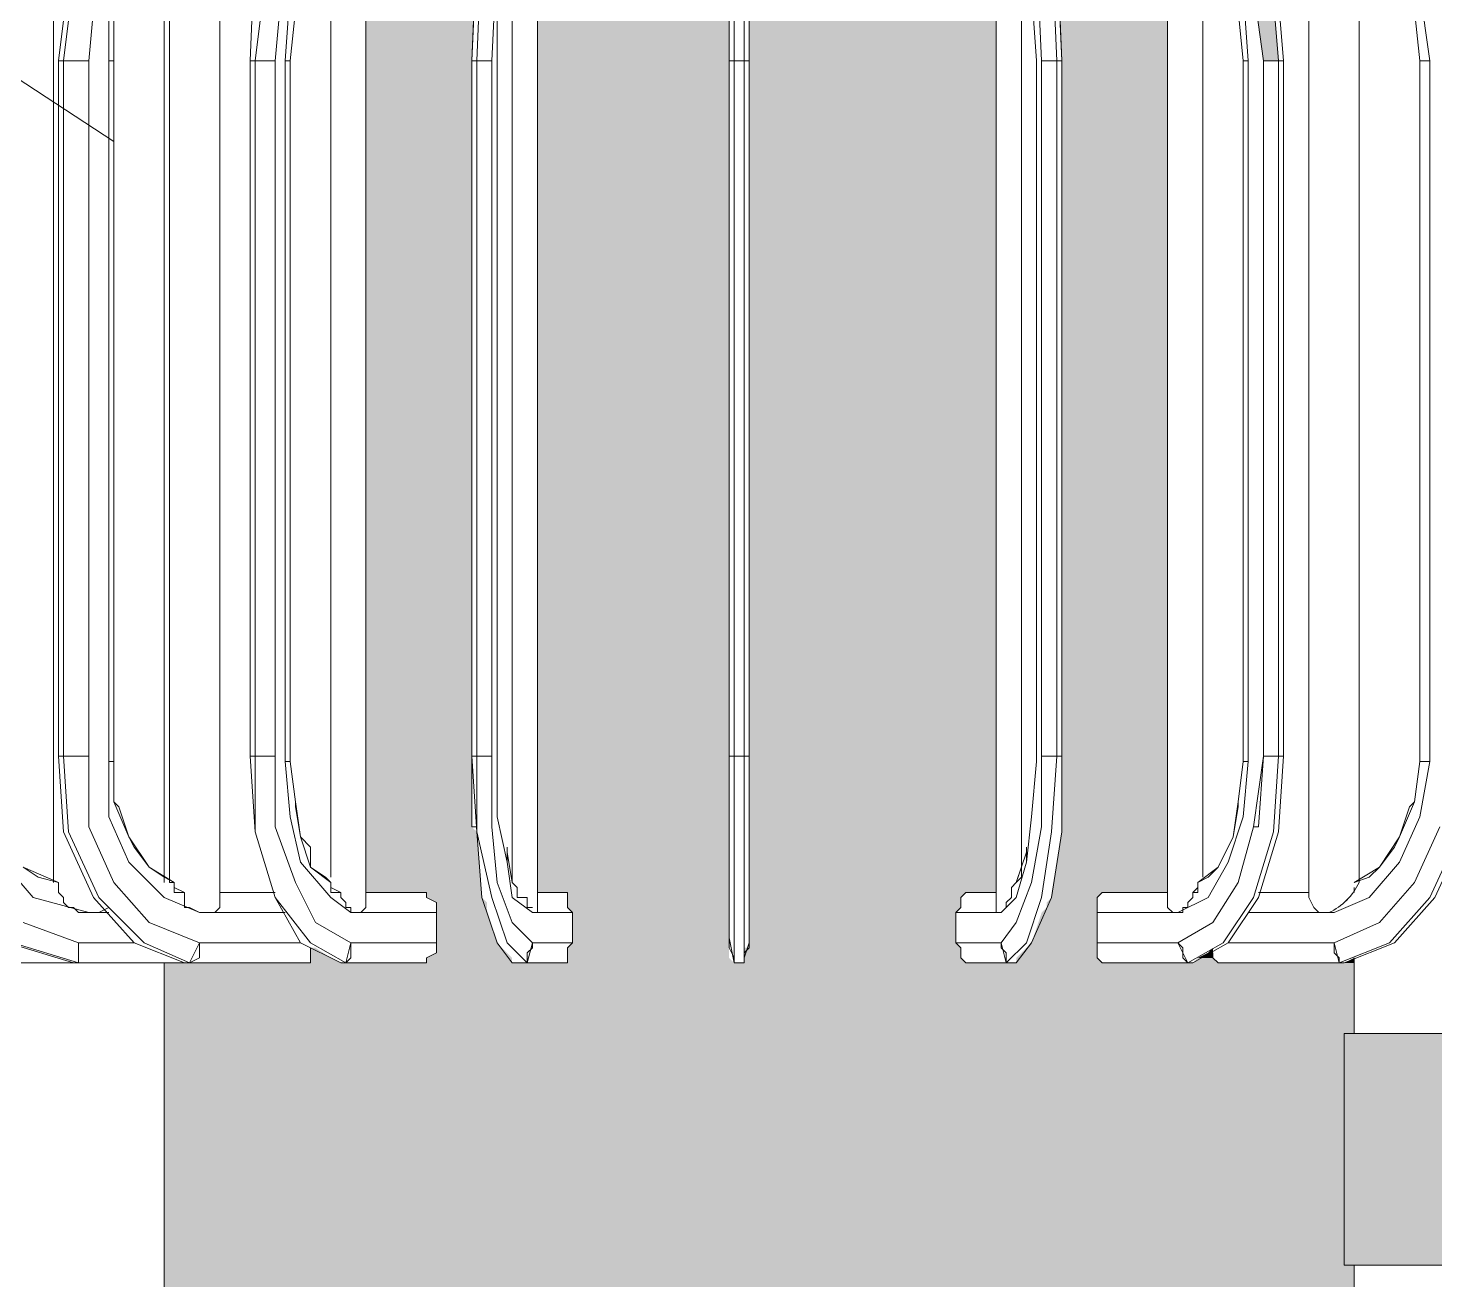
# Model space of a CAD drawing. Header units: millimetres. Extents: x 3949 to 6037, y -1956 to 1273.
# Drawn here: x 4933.95 to 4947.57, y -1486.49 to -1474.36 of the extents above; entities that cross this region are included whole.
import ezdxf

# ---------------------------------------------------------------- set-up
doc = ezdxf.new("R2010")
doc.units = ezdxf.units.MM
doc.layers.add('PADRÃO DE ENTRADA', color=7, linetype='Continuous', lineweight=0)

msp = doc.modelspace()

# ---------------------------------------------------------------- linework, layer by layer
at = {"layer": 'PADRÃO DE ENTRADA', "lineweight": 5}
for points in [[(4939.223, -1471.893), (4939.174, -1471.698), (4939.174, -1471.747), (4939.174, -1471.796), (4939.174, -1471.844), (4939.223, -1471.893), (4939.174, -1471.893), (4938.882, -1472.088), (4938.637, -1472.723), (4938.491, -1473.602), (4938.442, -1474.676), (4938.442, -1481.413), (4938.442, -1479.753), (4938.442, -1478.045), (4938.442, -1476.385), (4938.442, -1474.676), (4938.345, -1474.676), (4938.296, -1474.676), (4938.296, -1476.385), (4938.296, -1478.045), (4938.296, -1479.753), (4938.296, -1481.413), (4938.296, -1474.676)], [(4940.737, -1481.462), (4940.737, -1479.753), (4940.737, -1478.045), (4940.737, -1476.385), (4940.737, -1474.676), (4940.786, -1474.676), (4940.786, -1473.504), (4940.786, -1472.528), (4940.786, -1471.893), (4940.786, -1471.698)], [(4943.959, -1481.462), (4943.959, -1474.676), (4943.959, -1481.413), (4943.959, -1479.753), (4943.959, -1481.462), (4943.959, -1481.413), (4943.91, -1481.413), (4943.861, -1481.413), (4943.812, -1481.413), (4943.764, -1481.413), (4943.764, -1479.753), (4943.764, -1478.045), (4943.764, -1476.385), (4943.764, -1474.676), (4943.715, -1473.602), (4943.568, -1472.723), (4943.324, -1472.088), (4943.031, -1471.893), (4942.934, -1471.893), (4943.031, -1471.698), (4943.129, -1471.698), (4943.422, -1471.893), (4943.666, -1472.528), (4943.861, -1473.504)], [(4943.959, -1478.045), (4943.959, -1476.385), (4943.959, -1474.676), (4943.91, -1473.602), (4943.91, -1473.553), (4943.91, -1473.504), (4943.715, -1472.528), (4943.471, -1471.893), (4943.178, -1471.698)], [(4945.912, -1481.413), (4945.912, -1479.753), (4945.912, -1478.045), (4945.912, -1476.385), (4945.912, -1474.676), (4945.765, -1473.602), (4945.472, -1472.723), (4945.033, -1472.088), (4944.447, -1471.893), (4944.301, -1471.893), (4944.349, -1471.698), (4944.545, -1471.698), (4944.594, -1471.698), (4944.545, -1471.698), (4945.131, -1471.893)], [(4946.107, -1474.676), (4946.058, -1474.676), (4946.009, -1474.676), (4945.961, -1474.676), (4945.912, -1474.676), (4945.961, -1474.676), (4946.009, -1474.676), (4946.058, -1474.676), (4946.107, -1474.676), (4946.107, -1481.413), (4946.107, -1479.753), (4946.107, -1478.045), (4946.107, -1476.385), (4946.107, -1474.676), (4946.009, -1473.504), (4945.668, -1472.528), (4945.179, -1471.893), (4944.594, -1471.698)], [(4934.537, -1481.413), (4934.537, -1474.676), (4934.634, -1473.602), (4935.074, -1472.723), (4935.757, -1472.088), (4936.538, -1471.893), (4936.733, -1471.893), (4936.733, -1472.186), (4936.538, -1472.186), (4936.587, -1472.186), (4936.685, -1472.186), (4936.733, -1472.186), (4936.733, -1472.235), (4936.685, -1472.284), (4936.733, -1472.186)], [(4936.343, -1481.413), (4936.343, -1474.676), (4936.441, -1473.602), (4936.685, -1472.723), (4937.222, -1472.088), (4937.759, -1471.893), (4937.905, -1471.893), (4937.905, -1472.186), (4937.759, -1472.186), (4937.807, -1472.186), (4937.905, -1472.186), (4937.905, -1472.235), (4937.905, -1472.284), (4937.905, -1472.186)], [(4938.589, -1482.438), (4938.589, -1482.292), (4938.589, -1482.438), (4938.491, -1481.999), (4938.491, -1481.462), (4938.491, -1479.753), (4938.491, -1478.045), (4938.491, -1476.385), (4938.491, -1474.676), (4938.491, -1473.992), (4938.589, -1473.358), (4938.686, -1472.87), (4938.882, -1472.479), (4938.93, -1472.333), (4939.028, -1472.235)], [(4936.441, -1482.927), (4935.611, -1482.927), (4935.757, -1482.927), (4935.806, -1482.878), (4935.806, -1482.78), (4935.806, -1482.731), (4935.806, -1472.528), (4936.001, -1472.479), (4936.148, -1472.43), (4936.294, -1472.381), (4936.148, -1472.43), (4936.099, -1472.43), (4936.001, -1472.479), (4935.855, -1472.528), (4935.806, -1472.528), (4935.806, -1472.479), (4935.806, -1472.43)], [(4938.637, -1482.78), (4938.833, -1482.927), (4938.882, -1482.927), (4938.882, -1482.878), (4938.882, -1482.78), (4938.882, -1482.731), (4938.882, -1472.528), (4938.93, -1472.479), (4938.979, -1472.43), (4939.028, -1472.381)], [(4944.642, -1472.381), (4944.74, -1472.43), (4944.838, -1472.479), (4944.984, -1472.528), (4944.984, -1482.731), (4944.349, -1482.731), (4944.984, -1482.731), (4944.984, -1482.78), (4944.984, -1482.878), (4945.033, -1482.927), (4945.082, -1482.927), (4944.301, -1482.927)], [(4934.439, -1473.504), (4934.927, -1472.528), (4934.39, -1473.504), (4934.244, -1474.676), (4934.244, -1481.413), (4934.244, -1479.753), (4934.244, -1478.045), (4934.244, -1476.385), (4934.244, -1474.676), (4934.292, -1474.676), (4934.439, -1473.504), (4934.537, -1473.553)], [(4937.075, -1472.479), (4936.88, -1472.87), (4936.587, -1473.358), (4936.489, -1473.992), (4936.441, -1474.676), (4936.441, -1481.462), (4936.441, -1479.753), (4936.441, -1478.045), (4936.441, -1476.385), (4936.441, -1474.676), (4936.489, -1474.676), (4936.538, -1474.188), (4936.587, -1473.7), (4936.685, -1473.26), (4936.88, -1472.918)], [(4937.807, -1482.731), (4937.222, -1482.731), (4937.222, -1482.78), (4937.222, -1482.878), (4937.173, -1482.927), (4937.075, -1482.927), (4937.905, -1482.927), (4937.905, -1482.878), (4937.905, -1482.829), (4937.807, -1482.78), (4937.807, -1482.731), (4937.222, -1482.731), (4937.222, -1472.528)], [(4938.247, -1476.385), (4938.247, -1478.045), (4938.247, -1479.753), (4938.247, -1478.045), (4938.247, -1476.385), (4938.247, -1474.676), (4938.296, -1474.676), (4938.345, -1473.504), (4938.491, -1472.528), (4938.296, -1473.504), (4938.296, -1473.553), (4938.296, -1473.602), (4938.247, -1474.676), (4938.296, -1473.504)], [(4943.715, -1474.676), (4943.715, -1481.462), (4943.666, -1481.999), (4943.617, -1482.438), (4943.617, -1482.292), (4943.617, -1482.438), (4943.519, -1482.78), (4943.373, -1482.927), (4943.519, -1482.78), (4943.373, -1482.927), (4943.324, -1482.927), (4943.324, -1482.878), (4943.324, -1482.78), (4943.324, -1482.731), (4943.324, -1472.528), (4943.275, -1472.479), (4943.324, -1472.528), (4943.324, -1472.479)], [(4946.937, -1472.87), (4947.23, -1473.358), (4947.425, -1473.992), (4947.523, -1474.676), (4947.523, -1476.385), (4947.523, -1478.045), (4947.523, -1479.753), (4947.523, -1481.462), (4947.425, -1481.999), (4947.23, -1482.438), (4946.937, -1482.78), (4946.595, -1482.927), (4946.546, -1482.927), (4946.449, -1482.927), (4946.4, -1482.878), (4946.351, -1482.78), (4946.351, -1482.731), (4946.351, -1472.528), (4946.205, -1472.479), (4946.156, -1472.43), (4946.058, -1472.43), (4946.205, -1472.479), (4946.351, -1472.528), (4946.351, -1472.479)], [(4934.244, -1482.634), (4934.048, -1482.585), (4933.902, -1482.487), (4934.244, -1482.634), (4934.244, -1482.683), (4934.244, -1482.731), (4934.292, -1482.78), (4934.292, -1482.829), (4934.341, -1482.878), (4934.39, -1482.878), (4934.439, -1482.927), (4934.537, -1482.927), (4933.999, -1482.78), (4933.707, -1482.438), (4933.462, -1481.999), (4933.316, -1481.462), (4933.316, -1474.676), (4933.462, -1473.992), (4933.707, -1473.358), (4934.048, -1472.87)], [(4934.781, -1474.188), (4934.829, -1474.09), (4934.927, -1473.7), (4934.781, -1474.188), (4934.781, -1474.676), (4934.781, -1481.462), (4934.781, -1479.753), (4934.781, -1478.045), (4934.781, -1476.385), (4934.781, -1474.676), (4934.732, -1474.676), (4934.732, -1481.462), (4934.732, -1479.753), (4934.732, -1478.045), (4934.732, -1476.385), (4934.732, -1474.676), (4934.732, -1473.992), (4934.927, -1473.358), (4935.269, -1472.87)], [(4943.519, -1472.87), (4943.617, -1473.358), (4943.666, -1473.992), (4943.715, -1474.676), (4943.715, -1476.385), (4943.715, -1478.045), (4943.715, -1479.753), (4943.715, -1481.462)], [(4945.277, -1482.634), (4945.277, -1482.683), (4945.228, -1482.731), (4945.228, -1482.78), (4945.179, -1482.829), (4945.179, -1482.878), (4945.131, -1482.878), (4945.131, -1482.927), (4945.082, -1482.927), (4945.375, -1482.78), (4945.57, -1482.438), (4945.716, -1481.999), (4945.765, -1481.462), (4945.765, -1479.753), (4945.765, -1478.045), (4945.765, -1476.385), (4945.765, -1474.676), (4945.716, -1473.992), (4945.57, -1473.358), (4945.326, -1472.87)], [(4945.668, -1474.188), (4945.668, -1474.09), (4945.619, -1473.7), (4945.521, -1473.504), (4945.472, -1473.26), (4945.326, -1473.016), (4945.277, -1472.918), (4945.472, -1473.26), (4945.619, -1473.7), (4945.668, -1474.188), (4945.716, -1474.676), (4945.716, -1476.385), (4945.716, -1478.045), (4945.716, -1479.753), (4945.716, -1481.462), (4945.716, -1474.676)], [(4934.195, -1481.267), (4934.195, -1472.967), (4934.195, -1482.634)], [(4934.781, -1481.853), (4934.781, -1481.462), (4934.732, -1481.462), (4934.732, -1481.999), (4934.927, -1482.438), (4935.269, -1482.78), (4935.611, -1482.927), (4935.513, -1482.878), (4935.464, -1482.878), (4935.464, -1482.829), (4935.464, -1482.78), (4935.464, -1482.731), (4935.366, -1482.731), (4935.366, -1482.683), (4935.366, -1482.634), (4935.269, -1482.585), (4935.122, -1482.487), (4935.366, -1482.634), (4935.318, -1482.634), (4935.318, -1472.967), (4935.318, -1482.634), (4935.318, -1472.967)], [(4935.269, -1482.634), (4935.269, -1473.016), (4935.269, -1482.634)], [(4936.88, -1473.065), (4936.88, -1482.585)], [(4945.326, -1482.585), (4945.326, -1473.065)], [(4946.839, -1472.967), (4946.839, -1482.634), (4946.839, -1472.967)], [(4938.637, -1473.211), (4938.637, -1482.536)], [(4943.568, -1482.536), (4943.568, -1473.211)], [(4947.376, -1474.188), (4947.23, -1473.7), (4947.132, -1473.504), (4947.083, -1473.26), (4947.23, -1473.7), (4947.327, -1474.09), (4947.376, -1474.188), (4947.425, -1474.676), (4947.425, -1476.385), (4947.425, -1478.045), (4947.425, -1479.753), (4947.425, -1481.462), (4947.425, -1474.676)], [(4940.786, -1474.676), (4940.786, -1481.413), (4940.786, -1479.753), (4940.786, -1478.045), (4940.786, -1476.385), (4940.786, -1474.676), (4940.883, -1474.676), (4940.883, -1473.504), (4940.883, -1473.553)], [(4943.812, -1473.553), (4943.861, -1473.504), (4943.91, -1474.676), (4943.91, -1476.385), (4943.91, -1478.045), (4943.91, -1479.753), (4943.91, -1481.413)], [(4943.91, -1473.504), (4943.959, -1474.676), (4943.91, -1473.553)], [(4945.912, -1473.553), (4945.961, -1473.504), (4946.058, -1474.676), (4946.058, -1476.385), (4946.058, -1478.045), (4946.058, -1479.753), (4946.058, -1481.413)], [(4933.365, -1474.529), (4934.781, -1475.457)], [(4934.781, -1481.608), (4934.781, -1474.529)], [(4932.242, -1481.413), (4932.242, -1479.753), (4932.242, -1478.045), (4932.242, -1476.385), (4932.242, -1474.676), (4932.242, -1481.413), (4932.144, -1481.413), (4932.095, -1481.413), (4931.949, -1481.413), (4931.9, -1481.413), (4931.851, -1481.413), (4931.998, -1482.145), (4932.34, -1482.78), (4931.998, -1482.145), (4932.34, -1482.78), (4932.925, -1483.22), (4933.707, -1483.415), (4933.755, -1483.415), (4933.804, -1483.22), (4934.439, -1483.415)], [(4932.925, -1474.676), (4932.925, -1481.413), (4932.925, -1479.753), (4932.925, -1478.045), (4932.925, -1476.385), (4932.925, -1474.676), (4932.974, -1474.676), (4933.023, -1474.676), (4933.121, -1474.676), (4933.121, -1476.385), (4933.121, -1478.045), (4933.121, -1479.753), (4933.121, -1481.413), (4933.023, -1481.413), (4932.974, -1481.413), (4932.925, -1481.413), (4932.828, -1481.413), (4932.925, -1482.145), (4933.267, -1482.78), (4933.755, -1483.22), (4934.39, -1483.415), (4933.755, -1483.415), (4934.39, -1483.415)], [(4933.902, -1483.024), (4934.439, -1483.22), (4934.976, -1483.22), (4934.585, -1482.78), (4934.292, -1482.145), (4934.244, -1481.413), (4934.292, -1481.413), (4934.341, -1481.413), (4934.39, -1481.413), (4934.439, -1481.413), (4934.537, -1481.413), (4934.537, -1479.753), (4934.537, -1478.045), (4934.537, -1476.385), (4934.537, -1474.676), (4934.439, -1474.676), (4934.39, -1474.676), (4934.341, -1474.676), (4934.292, -1474.676), (4934.292, -1476.385), (4934.292, -1478.045), (4934.292, -1479.753), (4934.292, -1481.413), (4934.292, -1474.676)], [(4934.732, -1474.676), (4934.732, -1474.676)], [(4936.148, -1481.413), (4936.196, -1481.413), (4936.294, -1481.413), (4936.343, -1481.413), (4936.343, -1479.753), (4936.343, -1478.045), (4936.343, -1476.385), (4936.343, -1474.676), (4936.294, -1474.676), (4936.196, -1474.676), (4936.148, -1474.676), (4936.148, -1476.385), (4936.148, -1478.045), (4936.148, -1479.753), (4936.148, -1481.413), (4936.148, -1474.676)], [(4936.148, -1474.676), (4936.148, -1474.676)], [(4938.247, -1481.413), (4938.247, -1474.676), (4938.247, -1481.462), (4938.247, -1481.413), (4938.296, -1481.413), (4938.296, -1482.145), (4938.247, -1481.413), (4938.296, -1482.145), (4938.442, -1482.78), (4938.589, -1483.22), (4938.784, -1483.415), (4938.637, -1483.415), (4938.491, -1483.22), (4938.345, -1482.78), (4938.296, -1482.145), (4938.296, -1482.097), (4938.247, -1482.097), (4938.247, -1482.048), (4938.247, -1481.462), (4938.247, -1482.048)], [(4938.296, -1474.676), (4938.296, -1474.676)], [(4938.491, -1481.462), (4938.491, -1474.676)], [(4940.932, -1481.413), (4940.883, -1481.413), (4940.786, -1481.413), (4940.737, -1481.413), (4940.737, -1481.462), (4940.737, -1474.676)], [(4940.932, -1474.676), (4940.932, -1481.413), (4940.932, -1479.753), (4940.932, -1478.045), (4940.932, -1476.385), (4940.932, -1474.676), (4940.883, -1474.676), (4940.883, -1476.385), (4940.883, -1478.045), (4940.883, -1479.753), (4940.883, -1481.413), (4940.883, -1474.676)], [(4943.031, -1482.731), (4943.324, -1482.731), (4943.031, -1482.731), (4942.982, -1482.78), (4942.982, -1482.829), (4942.982, -1482.878), (4942.934, -1482.927), (4942.934, -1483.22), (4943.373, -1483.22), (4943.373, -1483.268), (4943.422, -1483.317), (4943.422, -1483.366), (4943.422, -1483.415), (4943.617, -1483.22), (4943.764, -1482.78), (4943.861, -1482.145), (4943.91, -1481.413), (4943.91, -1474.676)], [(4943.764, -1481.413), (4943.764, -1474.676)], [(4945.668, -1482.634), (4945.423, -1483.024), (4945.082, -1483.22), (4945.131, -1483.268), (4945.131, -1483.317), (4945.131, -1483.366), (4945.179, -1483.415), (4945.521, -1483.22), (4945.814, -1482.78), (4946.009, -1482.145), (4946.058, -1481.413), (4946.058, -1474.676)], [(4945.179, -1483.415), (4945.228, -1483.415), (4945.57, -1483.22), (4945.863, -1482.78), (4946.058, -1482.145), (4946.107, -1481.413), (4946.058, -1481.413), (4946.009, -1481.413), (4945.961, -1481.413), (4945.912, -1481.413), (4945.912, -1474.676)], [(4945.765, -1474.676), (4945.716, -1474.676), (4945.765, -1474.676), (4945.765, -1481.462), (4945.716, -1481.462), (4945.668, -1481.853), (4945.619, -1482.194), (4945.472, -1482.487), (4945.277, -1482.634), (4945.375, -1482.585), (4945.472, -1482.487), (4945.57, -1482.292), (4945.619, -1482.194), (4945.668, -1481.901), (4945.668, -1481.853)], [(4945.472, -1483.415), (4946.644, -1483.415), (4947.132, -1483.22), (4947.523, -1482.78), (4947.816, -1482.145), (4947.913, -1481.413), (4947.913, -1474.676)], [(4947.376, -1482.634), (4947.62, -1482.097), (4947.376, -1482.634), (4947.035, -1483.024), (4946.595, -1483.22), (4946.644, -1483.415), (4946.693, -1483.415), (4947.181, -1483.22), (4947.572, -1482.78), (4947.865, -1482.145), (4947.962, -1481.413), (4947.913, -1481.413), (4947.865, -1481.413), (4947.816, -1481.413), (4947.767, -1481.413), (4947.718, -1481.413), (4947.718, -1474.676)], [(4947.523, -1474.676), (4947.523, -1481.462), (4947.474, -1481.462), (4947.425, -1481.462), (4947.376, -1481.853), (4947.23, -1482.194), (4947.181, -1482.292), (4947.035, -1482.487), (4947.23, -1482.194), (4947.327, -1481.901), (4947.376, -1481.853)], [(4938.247, -1479.753), (4938.247, -1481.462)], [(4934.292, -1481.413), (4934.341, -1482.145), (4934.634, -1482.78), (4935.074, -1483.22), (4935.513, -1483.415), (4935.464, -1483.415), (4935.513, -1483.415), (4936.685, -1483.415)], [(4934.732, -1481.462), (4934.732, -1481.462)], [(4936.148, -1481.413), (4936.148, -1481.413)], [(4936.538, -1481.853), (4936.489, -1481.462), (4936.441, -1481.462), (4936.489, -1481.999), (4936.587, -1482.438), (4936.88, -1482.78), (4937.075, -1482.927), (4937.075, -1482.878), (4937.026, -1482.878), (4937.026, -1482.829), (4936.978, -1482.78), (4936.978, -1482.731), (4936.88, -1482.683)], [(4938.296, -1481.413), (4938.296, -1481.413)], [(4938.442, -1481.413), (4938.345, -1481.413), (4938.296, -1481.413)], [(4938.442, -1482.097), (4938.442, -1481.413), (4938.442, -1482.097)], [(4940.737, -1482.975), (4940.737, -1483.171), (4940.737, -1483.22), (4940.737, -1483.268), (4940.786, -1483.366), (4940.786, -1483.415), (4940.786, -1483.22), (4940.786, -1482.78), (4940.786, -1482.145), (4940.786, -1481.413)], [(4940.737, -1482.048), (4940.737, -1481.462), (4940.737, -1482.048)], [(4940.786, -1483.415), (4940.883, -1483.415), (4940.883, -1483.22), (4940.883, -1482.78), (4940.883, -1482.145), (4940.883, -1481.413)], [(4940.932, -1481.413), (4940.932, -1482.097), (4940.932, -1481.413)], [(4943.959, -1482.097), (4943.959, -1481.413), (4943.959, -1482.145)], [(4936.978, -1482.731), (4936.88, -1482.731), (4936.88, -1482.683), (4936.88, -1482.634), (4936.685, -1482.487), (4936.587, -1482.194), (4936.538, -1481.853), (4936.538, -1481.901), (4936.587, -1482.194), (4936.685, -1482.292), (4936.685, -1482.487), (4936.831, -1482.585), (4936.88, -1482.634)], [(4939.174, -1482.731), (4938.882, -1482.731), (4939.174, -1482.731), (4939.174, -1482.78), (4939.174, -1482.829), (4939.174, -1482.878), (4939.223, -1482.927), (4938.882, -1482.927), (4938.833, -1482.927), (4938.637, -1482.78), (4938.589, -1482.438), (4938.491, -1481.999)], [(4943.422, -1483.415), (4943.519, -1483.415), (4943.666, -1483.22), (4943.861, -1482.78), (4943.959, -1482.145), (4943.959, -1482.097), (4943.959, -1482.048)], [(4934.781, -1482.634), (4934.537, -1482.097), (4934.781, -1482.634), (4935.122, -1483.024), (4935.611, -1483.22), (4935.611, -1483.268), (4935.611, -1483.317), (4935.611, -1483.366), (4935.513, -1483.415), (4935.611, -1483.22), (4936.587, -1483.22), (4936.343, -1482.78), (4936.685, -1483.22), (4937.026, -1483.415), (4937.075, -1483.366), (4937.075, -1483.317), (4937.075, -1483.268), (4937.075, -1483.22), (4937.905, -1483.22), (4937.905, -1482.927)], [(4936.343, -1482.78), (4936.148, -1482.145), (4936.343, -1482.78)], [(4936.538, -1482.634), (4936.343, -1482.097), (4936.538, -1482.634), (4936.733, -1483.024), (4937.075, -1483.22), (4937.026, -1483.415)], [(4938.491, -1482.634), (4938.442, -1482.097), (4938.491, -1482.634), (4938.637, -1483.024), (4938.833, -1483.22), (4938.833, -1483.268), (4938.784, -1483.317), (4938.784, -1483.366), (4938.784, -1483.415)], [(4940.932, -1482.097), (4940.932, -1482.634), (4940.932, -1482.097)], [(4943.666, -1482.634), (4943.764, -1482.097)], [(4943.764, -1482.097), (4943.666, -1482.634)], [(4938.589, -1482.341), (4938.637, -1482.634), (4938.637, -1482.487), (4938.637, -1482.585), (4938.637, -1482.634), (4938.686, -1482.683), (4938.686, -1482.731), (4938.686, -1482.78), (4938.784, -1482.78), (4938.784, -1482.829), (4938.784, -1482.878), (4938.833, -1482.878)], [(4942.934, -1482.927), (4943.373, -1482.927), (4943.422, -1482.878), (4943.422, -1482.829), (4943.471, -1482.78), (4943.471, -1482.731), (4943.471, -1482.683), (4943.519, -1482.634), (4943.617, -1482.341)], [(4940.737, -1482.975), (4940.737, -1482.634), (4940.737, -1482.975)], [(4940.932, -1482.634), (4940.932, -1483.024), (4940.932, -1482.634)], [(4943.519, -1483.024), (4943.666, -1482.634)], [(4934.244, -1482.683), (4934.244, -1482.731)], [(4935.366, -1482.683), (4935.464, -1482.731)], [(4938.686, -1482.683), (4938.686, -1482.731)], [(4943.471, -1482.683), (4943.471, -1482.731)], [(4944.349, -1483.415), (4945.179, -1483.415), (4945.082, -1483.22), (4944.301, -1483.22), (4944.301, -1482.927), (4944.301, -1482.878), (4944.301, -1482.829), (4944.301, -1482.78), (4944.349, -1482.731)], [(4945.277, -1482.683), (4945.277, -1482.731), (4945.228, -1482.731)], [(4946.79, -1482.683), (4946.79, -1482.731)], [(4934.292, -1482.78), (4934.292, -1482.829)], [(4934.732, -1482.927), (4934.537, -1482.927), (4934.634, -1482.927), (4934.732, -1482.878)], [(4946.742, -1482.78), (4946.693, -1482.829)], [(4934.537, -1482.927), (4934.537, -1482.927)], [(4934.537, -1482.927), (4934.537, -1482.927)], [(4939.223, -1483.22), (4938.833, -1483.22), (4938.784, -1483.415), (4939.174, -1483.415), (4939.174, -1483.366), (4939.174, -1483.317), (4939.174, -1483.268), (4939.223, -1483.22), (4939.223, -1482.927)], [(4940.737, -1483.073), (4940.737, -1482.975), (4940.737, -1483.171), (4940.786, -1483.415), (4940.883, -1483.415), (4940.883, -1483.366), (4940.932, -1483.22), (4940.932, -1483.024), (4940.932, -1483.22), (4940.932, -1483.268), (4940.883, -1483.317), (4940.883, -1483.366), (4940.883, -1483.415)], [(4943.422, -1483.415), (4943.373, -1483.22), (4943.519, -1483.024)], [(4935.464, -1483.415), (4934.439, -1483.415), (4935.464, -1483.415), (4934.976, -1483.22)], [(4935.513, -1483.415), (4936.685, -1483.415), (4936.685, -1483.366), (4936.685, -1483.317), (4936.685, -1483.268)], [(4936.587, -1483.22), (4936.978, -1483.415), (4937.026, -1483.415), (4936.978, -1483.415)], [(4937.807, -1483.415), (4937.807, -1483.366), (4937.905, -1483.317), (4937.905, -1483.268), (4937.905, -1483.22)], [(4943.031, -1483.415), (4942.982, -1483.366), (4942.982, -1483.317), (4942.982, -1483.268), (4942.934, -1483.22)], [(4944.301, -1483.22), (4944.301, -1483.268), (4944.301, -1483.317), (4944.301, -1483.366), (4944.349, -1483.415), (4945.179, -1483.415), (4945.228, -1483.415)], [(4946.644, -1483.415), (4945.472, -1483.415), (4945.423, -1483.366), (4945.423, -1483.317)], [(4945.57, -1483.22), (4946.595, -1483.22), (4946.595, -1483.268), (4946.595, -1483.317), (4946.644, -1483.366), (4946.644, -1483.415), (4946.693, -1483.415)], [(4935.269, -1486.881), (4935.269, -1483.415), (4935.269, -1486.881)], [(4937.807, -1483.415), (4937.026, -1483.415), (4937.807, -1483.415)], [(4938.637, -1483.415), (4938.784, -1483.415), (4939.174, -1483.415)], [(4943.422, -1483.415), (4943.519, -1483.415)], [(4946.693, -1486.344), (4949.915, -1486.344), (4950.013, -1486.344), (4950.061, -1486.344), (4950.013, -1486.344), (4949.915, -1486.344), (4946.693, -1486.344), (4946.693, -1484.098), (4949.915, -1484.098), (4946.693, -1484.098)]]:
    msp.add_lwpolyline(points, dxfattribs=at)
for points in [[(4936.099, -1474.676), (4936.099, -1481.413), (4936.099, -1479.753), (4936.099, -1478.045), (4936.099, -1476.385), (4936.099, -1474.676), (4936.148, -1474.676), (4936.294, -1473.504), (4936.538, -1472.528), (4936.148, -1473.504)], [(4940.737, -1474.676), (4940.737, -1473.602)], [(4940.932, -1473.602), (4940.932, -1474.676)], [(4936.489, -1479.753), (4936.489, -1478.045), (4936.489, -1476.385), (4936.489, -1474.676), (4936.489, -1481.462)], [(4943.959, -1474.676), (4943.91, -1474.676), (4943.861, -1474.676), (4943.812, -1474.676), (4943.764, -1474.676), (4943.812, -1474.676), (4943.861, -1474.676), (4943.91, -1474.676)], [(4943.959, -1474.676), (4943.959, -1476.385), (4943.959, -1478.045), (4943.959, -1479.753), (4943.959, -1478.045), (4943.959, -1476.385)], [(4947.523, -1474.676), (4947.474, -1474.676), (4947.425, -1474.676), (4947.474, -1474.676)], [(4934.537, -1482.097), (4934.537, -1481.413)], [(4936.099, -1481.413), (4936.148, -1482.145), (4936.148, -1481.413)], [(4936.343, -1482.097), (4936.343, -1481.413)], [(4943.764, -1482.097), (4943.764, -1481.413)], [(4943.959, -1481.462), (4943.959, -1482.048)], [(4945.814, -1482.097), (4945.668, -1482.634), (4945.814, -1482.097), (4945.912, -1481.413), (4945.863, -1482.097)], [(4934.781, -1481.853), (4934.829, -1481.901), (4934.927, -1482.194)], [(4940.737, -1482.585), (4940.737, -1482.048), (4940.737, -1482.634)], [(4934.927, -1482.194), (4935.122, -1482.487), (4934.976, -1482.292)], [(4943.568, -1482.585), (4943.568, -1482.487), (4943.519, -1482.634)], [(4946.79, -1482.634), (4946.937, -1482.585), (4947.035, -1482.487)], [(4935.806, -1482.731), (4936.343, -1482.731)], [(4945.863, -1482.731), (4946.351, -1482.731)], [(4934.439, -1483.415), (4934.439, -1483.22), (4934.439, -1483.268), (4934.439, -1483.317), (4934.439, -1483.366), (4934.439, -1483.415), (4934.39, -1483.415)], [(4943.422, -1483.415), (4943.031, -1483.415)], [(4946.79, -1483.366), (4946.79, -1484.098)], [(4946.79, -1486.344), (4946.79, -1486.881)]]:
    msp.add_lwpolyline(points, close=True, dxfattribs=at)
msp.add_lwpolyline([(4945.765, -1482.927), (4946.546, -1482.927, 0.171293), (4946.839, -1482.634), (4946.839, -1473.016)], format="xyb", dxfattribs=at)
at = {"layer": 'PADRÃO DE ENTRADA', "color": 9, "true_color": 0xc6c7c9, "transparency": 33554559}
for points in [[(4938.296, -1473.504), (4937.222, -1473.504), (4938.247, -1474.676)], [(4937.222, -1473.504), (4938.247, -1474.676), (4937.222, -1474.676)], [(4944.984, -1473.504), (4943.91, -1473.504), (4944.984, -1474.676)], [(4943.91, -1473.504), (4944.984, -1474.676), (4943.959, -1474.676)], [(4940.737, -1473.602), (4938.882, -1473.602), (4940.737, -1474.676)], [(4938.882, -1473.602), (4940.737, -1474.676), (4938.882, -1474.676)], [(4943.324, -1473.602), (4940.932, -1473.602), (4943.324, -1474.676)], [(4940.932, -1473.602), (4943.324, -1474.676), (4940.932, -1474.676)], [(4945.961, -1473.602), (4945.765, -1473.602), (4946.058, -1474.676)], [(4945.765, -1473.602), (4946.058, -1474.676), (4945.912, -1474.676)], [(4938.247, -1474.676), (4937.222, -1474.676), (4938.247, -1481.413)], [(4937.222, -1474.676), (4938.247, -1481.413), (4937.222, -1481.413)], [(4940.737, -1474.676), (4938.882, -1474.676), (4940.737, -1481.462)], [(4938.882, -1474.676), (4940.737, -1481.462), (4938.882, -1481.462)], [(4943.324, -1474.676), (4940.932, -1474.676), (4943.324, -1481.413)], [(4940.932, -1474.676), (4943.324, -1481.413), (4940.932, -1481.413)], [(4944.984, -1474.676), (4943.959, -1474.676), (4944.984, -1481.462)], [(4943.959, -1474.676), (4944.984, -1481.462), (4943.959, -1481.462)], [(4938.247, -1481.413), (4937.222, -1481.413), (4938.247, -1481.462)], [(4937.222, -1481.413), (4938.247, -1481.462), (4937.222, -1481.462)], [(4938.247, -1481.462), (4937.222, -1481.462), (4938.247, -1482.048)], [(4937.222, -1481.462), (4938.247, -1482.048), (4937.222, -1482.048)], [(4940.737, -1481.462), (4938.882, -1481.462), (4940.737, -1482.048)], [(4938.882, -1481.462), (4940.737, -1482.048), (4938.882, -1482.048)], [(4943.324, -1481.413), (4940.932, -1481.413), (4943.324, -1482.097)], [(4940.932, -1481.413), (4943.324, -1482.097), (4940.932, -1482.097)], [(4944.984, -1481.462), (4943.959, -1481.462), (4944.984, -1482.048)], [(4943.959, -1481.462), (4944.984, -1482.048), (4943.959, -1482.048)], [(4938.247, -1482.048), (4937.222, -1482.048), (4938.247, -1482.097)], [(4937.222, -1482.048), (4938.247, -1482.097), (4937.222, -1482.097)], [(4940.737, -1482.048), (4938.882, -1482.048), (4940.737, -1482.585)], [(4938.882, -1482.048), (4940.737, -1482.585), (4938.882, -1482.585)], [(4944.984, -1482.048), (4943.959, -1482.048), (4944.984, -1482.097)], [(4943.959, -1482.048), (4944.984, -1482.097), (4943.959, -1482.097)], [(4938.247, -1482.097), (4937.222, -1482.097), (4938.296, -1482.145)], [(4937.222, -1482.097), (4938.296, -1482.145), (4937.222, -1482.145)], [(4938.296, -1482.145), (4937.222, -1482.145), (4938.345, -1482.731)], [(4937.222, -1482.145), (4938.345, -1482.731), (4937.222, -1482.731)], [(4943.324, -1482.097), (4940.932, -1482.097), (4943.324, -1482.634)], [(4940.932, -1482.097), (4943.324, -1482.634), (4940.932, -1482.634)], [(4943.959, -1482.145), (4944.984, -1482.731), (4943.861, -1482.731)], [(4944.984, -1482.097), (4943.959, -1482.097), (4944.984, -1482.145)], [(4943.959, -1482.097), (4944.984, -1482.145), (4943.959, -1482.145)], [(4944.984, -1482.145), (4943.959, -1482.145), (4944.984, -1482.731)], [(4940.737, -1482.585), (4938.882, -1482.585), (4940.737, -1482.634)], [(4938.882, -1482.585), (4940.737, -1482.634), (4938.882, -1482.634)], [(4940.737, -1482.634), (4938.882, -1482.634), (4940.737, -1482.731)], [(4938.882, -1482.634), (4940.737, -1482.731), (4938.882, -1482.731)], [(4943.324, -1482.634), (4940.932, -1482.634), (4943.324, -1482.731)], [(4940.932, -1482.634), (4943.324, -1482.731), (4940.932, -1482.731)], [(4938.345, -1482.731), (4937.807, -1482.731), (4938.345, -1482.78)], [(4937.807, -1482.731), (4938.345, -1482.78), (4937.807, -1482.78)], [(4940.737, -1482.731), (4939.174, -1482.731), (4940.737, -1482.78)], [(4939.174, -1482.731), (4940.737, -1482.78), (4939.174, -1482.78)], [(4943.031, -1482.731), (4940.932, -1482.731), (4942.982, -1482.78)], [(4940.932, -1482.731), (4942.982, -1482.78), (4940.932, -1482.78)], [(4944.349, -1482.731), (4943.861, -1482.731), (4944.301, -1482.78)], [(4943.861, -1482.731), (4944.301, -1482.78), (4943.861, -1482.78)], [(4938.345, -1482.78), (4937.807, -1482.78), (4938.393, -1482.829)], [(4937.807, -1482.78), (4938.393, -1482.829), (4937.905, -1482.829)], [(4938.393, -1482.829), (4937.905, -1482.829), (4938.393, -1482.878)], [(4937.905, -1482.829), (4938.393, -1482.878), (4937.905, -1482.878)], [(4938.393, -1482.878), (4937.905, -1482.878), (4938.393, -1482.927)], [(4937.905, -1482.878), (4938.393, -1482.927), (4937.905, -1482.927)], [(4940.737, -1482.78), (4939.174, -1482.78), (4940.737, -1482.829)], [(4939.174, -1482.78), (4940.737, -1482.829), (4939.174, -1482.829)], [(4940.737, -1482.829), (4939.174, -1482.829), (4940.737, -1482.878)], [(4939.174, -1482.829), (4940.737, -1482.878), (4939.174, -1482.878)], [(4940.737, -1482.878), (4939.174, -1482.878), (4940.737, -1482.927)], [(4939.174, -1482.878), (4940.737, -1482.927), (4939.223, -1482.927)], [(4942.982, -1482.78), (4940.932, -1482.78), (4942.982, -1482.829)], [(4940.932, -1482.78), (4942.982, -1482.829), (4940.932, -1482.829)], [(4942.982, -1482.829), (4940.932, -1482.829), (4942.982, -1482.878)], [(4940.932, -1482.829), (4942.982, -1482.878), (4940.932, -1482.878)], [(4942.982, -1482.878), (4940.932, -1482.878), (4942.934, -1482.927)], [(4940.932, -1482.878), (4942.934, -1482.927), (4940.932, -1482.927)], [(4943.812, -1482.878), (4944.301, -1482.927), (4943.764, -1482.927)], [(4943.861, -1482.78), (4944.301, -1482.829), (4943.812, -1482.829)], [(4944.301, -1482.829), (4943.812, -1482.829), (4944.301, -1482.878)], [(4943.812, -1482.829), (4944.301, -1482.878), (4943.812, -1482.878)], [(4944.301, -1482.878), (4943.812, -1482.878), (4944.301, -1482.927)], [(4944.301, -1482.78), (4943.861, -1482.78), (4944.301, -1482.829)], [(4938.393, -1482.927), (4937.905, -1482.927), (4938.491, -1483.22)], [(4937.905, -1482.927), (4938.491, -1483.22), (4937.905, -1483.22)], [(4940.737, -1482.927), (4939.223, -1482.927), (4940.737, -1482.975)], [(4939.223, -1482.927), (4940.737, -1482.975), (4939.223, -1482.975)], [(4940.737, -1482.975), (4939.223, -1482.975), (4940.737, -1483.171)], [(4939.223, -1482.975), (4940.737, -1483.171), (4939.223, -1483.171)], [(4942.934, -1482.927), (4940.932, -1482.927), (4942.934, -1483.024)], [(4940.932, -1482.927), (4942.934, -1483.024), (4940.932, -1483.024)], [(4942.934, -1483.024), (4940.932, -1483.024), (4942.934, -1483.22)], [(4940.932, -1483.024), (4942.934, -1483.22), (4940.932, -1483.22)], [(4943.764, -1482.927), (4944.301, -1483.22), (4943.666, -1483.22)], [(4944.301, -1482.927), (4943.764, -1482.927), (4944.301, -1483.22)], [(4940.737, -1483.171), (4939.223, -1483.171), (4940.737, -1483.22)], [(4939.223, -1483.171), (4940.737, -1483.22), (4939.223, -1483.22)], [(4936.685, -1483.268), (4936.733, -1483.268), (4936.733, -1483.268)], [(4936.733, -1483.268), (4936.685, -1483.268), (4936.88, -1483.366)], [(4936.685, -1483.268), (4936.88, -1483.366), (4936.685, -1483.366)], [(4937.905, -1483.317), (4938.637, -1483.366), (4937.807, -1483.366)], [(4938.491, -1483.22), (4937.905, -1483.22), (4938.54, -1483.268)], [(4937.905, -1483.22), (4938.54, -1483.268), (4937.905, -1483.268)], [(4938.54, -1483.268), (4937.905, -1483.268), (4938.589, -1483.317)], [(4937.905, -1483.268), (4938.589, -1483.317), (4937.905, -1483.317)], [(4938.589, -1483.317), (4937.905, -1483.317), (4938.637, -1483.366)], [(4939.223, -1483.22), (4940.737, -1483.268), (4939.174, -1483.268)], [(4940.737, -1483.268), (4939.174, -1483.268), (4940.737, -1483.317)], [(4939.174, -1483.268), (4940.737, -1483.317), (4939.174, -1483.317)], [(4939.174, -1483.317), (4940.737, -1483.317), (4940.737, -1483.317)], [(4940.737, -1483.317), (4940.737, -1483.317), (4939.174, -1483.317)], [(4940.737, -1483.317), (4939.174, -1483.317), (4940.737, -1483.366)], [(4939.174, -1483.317), (4940.737, -1483.366), (4939.174, -1483.366)], [(4940.737, -1483.22), (4939.223, -1483.22), (4940.737, -1483.268)], [(4940.932, -1483.268), (4942.982, -1483.268), (4940.883, -1483.268)], [(4942.982, -1483.268), (4940.883, -1483.268), (4942.982, -1483.317)], [(4940.883, -1483.268), (4942.982, -1483.317), (4940.883, -1483.317)], [(4942.982, -1483.317), (4940.883, -1483.317), (4942.982, -1483.366)], [(4940.883, -1483.317), (4942.982, -1483.366), (4940.883, -1483.366)], [(4942.934, -1483.22), (4940.932, -1483.22), (4942.982, -1483.268)], [(4940.932, -1483.22), (4942.982, -1483.268), (4940.932, -1483.268)], [(4943.568, -1483.317), (4944.301, -1483.366), (4943.519, -1483.366)], [(4943.617, -1483.268), (4944.301, -1483.317), (4943.568, -1483.317)], [(4944.301, -1483.317), (4943.568, -1483.317), (4944.301, -1483.366)], [(4943.666, -1483.22), (4944.301, -1483.268), (4943.617, -1483.268)], [(4944.301, -1483.268), (4943.617, -1483.268), (4944.301, -1483.317)], [(4944.301, -1483.22), (4943.666, -1483.22), (4944.301, -1483.268)], [(4945.375, -1483.317), (4945.423, -1483.366), (4945.277, -1483.366)], [(4945.423, -1483.268), (4945.423, -1483.317), (4945.375, -1483.317)], [(4945.423, -1483.317), (4945.375, -1483.317), (4945.423, -1483.366)], [(4935.269, -1483.415), (4936.978, -1483.415), (4936.978, -1483.415)], [(4936.978, -1483.415), (4936.978, -1483.415), (4935.269, -1483.415)], [(4946.79, -1483.415), (4935.269, -1483.415), (4946.79, -1484.098)], [(4935.269, -1483.415), (4946.79, -1484.098), (4935.269, -1484.098)], [(4936.88, -1483.366), (4936.685, -1483.366), (4936.978, -1483.415)], [(4936.685, -1483.366), (4936.978, -1483.415), (4936.685, -1483.415)], [(4937.026, -1483.415), (4946.79, -1483.415), (4936.978, -1483.415)], [(4938.637, -1483.366), (4937.807, -1483.366), (4938.637, -1483.415)], [(4937.807, -1483.366), (4938.637, -1483.415), (4937.807, -1483.415)], [(4940.737, -1483.366), (4939.174, -1483.366), (4940.786, -1483.415)], [(4939.174, -1483.366), (4940.786, -1483.415), (4939.174, -1483.415)], [(4942.982, -1483.366), (4940.883, -1483.366), (4943.031, -1483.415)], [(4940.883, -1483.366), (4943.031, -1483.415), (4940.883, -1483.415)], [(4944.301, -1483.366), (4943.519, -1483.366), (4944.349, -1483.415)], [(4943.519, -1483.366), (4944.349, -1483.415), (4943.519, -1483.415)], [(4945.277, -1483.366), (4945.472, -1483.415), (4945.228, -1483.415)], [(4945.423, -1483.366), (4945.277, -1483.366), (4945.472, -1483.415)], [(4946.79, -1483.366), (4946.79, -1483.415), (4946.693, -1483.415)], [(4946.693, -1484.098), (4935.269, -1484.098), (4946.693, -1486.344)], [(4935.269, -1484.098), (4946.693, -1486.344), (4935.269, -1486.344)], [(4946.79, -1486.344), (4935.269, -1486.344), (4946.79, -1486.881)], [(4935.269, -1486.344), (4946.79, -1486.881), (4935.269, -1486.881)]]:
    msp.add_solid(points, dxfattribs=at)
at = {"layer": 'PADRÃO DE ENTRADA', "transparency": 33554559}
for points in [[(4950.11, -1484.098), (4946.693, -1484.098), (4950.061, -1485.758)], [(4946.693, -1484.098), (4950.061, -1485.758), (4946.693, -1485.758)], [(4950.061, -1485.758), (4946.693, -1485.758), (4950.061, -1486.344)], [(4946.693, -1485.758), (4950.061, -1486.344), (4946.693, -1486.344)]]:
    msp.add_solid(points, dxfattribs=at)

doc.saveas('drawing.dxf')
